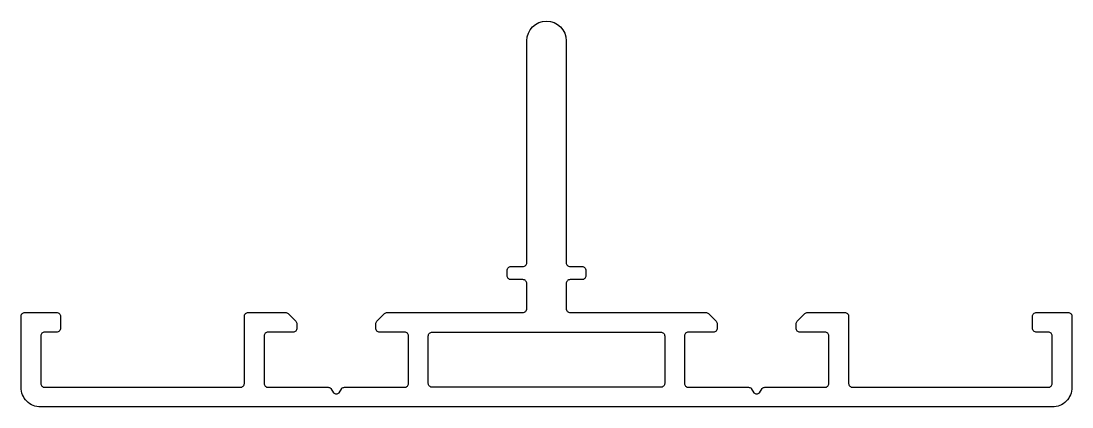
# Model space of a CAD drawing. Extents: x 311.7 to 391.7, y 813 to 842.4.
import ezdxf

# ---------------------------------------------------------------- set-up
doc = ezdxf.new("R2010")
doc.units = 0
doc.layers.get('0').update_dxf_attribs({"linetype": 'CONTINUOUS'})

msp = doc.modelspace()

# ---------------------------------------------------------------- linework, layer by layer
at = {"color": 0}
for points in [[(367.243, 814.425), (367.443, 814.101, 0.414214), (367.867, 814.101), (368.067, 814.425, -0.198912), (368.279, 814.513), (372.855, 814.513, 0.414214), (373.155, 814.813), (373.155, 818.413, 0.414214), (372.855, 818.713), (370.955, 818.713, -0.414214), (370.655, 819.013), (370.655, 819.339, -0.198912), (370.743, 819.551), (371.317, 820.126, -0.198912), (371.529, 820.213), (374.355, 820.213, -0.414214), (374.655, 819.913), (374.655, 814.813, 0.414214), (374.955, 814.513), (389.855, 814.513, 0.414214), (390.155, 814.813), (390.155, 818.413, 0.414214), (389.855, 818.713), (388.955, 818.713, -0.414214), (388.655, 819.013), (388.655, 819.913, -0.414214), (388.955, 820.213), (391.355, 820.213, -0.414214), (391.655, 819.913), (391.655, 814.513, -0.414214), (390.155, 813.013), (313.155, 813.013, -0.414214), (311.655, 814.513), (311.655, 819.913, -0.414214), (311.955, 820.213), (314.355, 820.213, -0.414214), (314.655, 819.913), (314.655, 819.013, -0.414214), (314.355, 818.713), (313.455, 818.713, 0.414214), (313.155, 818.413), (313.155, 814.813, 0.414214), (313.455, 814.513), (328.355, 814.513, 0.414214), (328.655, 814.813), (328.655, 819.913, -0.414214), (328.955, 820.213), (331.78, 820.213, -0.198912), (331.993, 820.126), (332.567, 819.551, -0.198912), (332.655, 819.339), (332.655, 819.013, -0.414214), (332.355, 818.713), (330.455, 818.713, 0.414214), (330.155, 818.413), (330.155, 814.813, 0.414214), (330.455, 814.513), (335.03, 814.513, -0.198912), (335.243, 814.425), (335.443, 814.101, 0.414214), (335.867, 814.101), (336.067, 814.425, -0.198912), (336.279, 814.513), (340.855, 814.513, 0.414214), (341.155, 814.813), (341.155, 818.413, 0.414214), (340.855, 818.713), (338.955, 818.713, -0.414214), (338.655, 819.013), (338.655, 819.339, -0.198912), (338.743, 819.551), (339.317, 820.126, -0.198912), (339.529, 820.213), (342.655, 820.213), (349.855, 820.213, 0.414214), (350.155, 820.513), (350.155, 822.413, 0.414214), (349.855, 822.713), (348.955, 822.713, -0.414214), (348.655, 823.013), (348.655, 823.413, -0.414214), (348.955, 823.713), (349.855, 823.713, 0.414214), (350.155, 824.013), (350.161, 840.914, -1), (353.161, 840.914), (353.155, 824.013, 0.414214), (353.455, 823.713), (354.355, 823.713, -0.414214), (354.655, 823.413), (354.655, 823.013, -0.414214), (354.355, 822.713), (353.455, 822.713, 0.414214), (353.155, 822.413), (353.155, 820.513, 0.414214), (353.455, 820.213), (360.655, 820.213), (363.78, 820.213, -0.198912), (363.993, 820.126), (364.567, 819.551, -0.198912), (364.655, 819.339), (364.655, 819.013, -0.414214), (364.355, 818.713), (362.455, 818.713, 0.414214), (362.155, 818.413), (362.155, 814.813, 0.414214), (362.455, 814.513), (367.03, 814.513, -0.198912)], [(360.355, 814.513), (342.955, 814.513, -0.414214), (342.655, 814.813), (342.655, 818.413, -0.414214), (342.955, 818.713), (360.355, 818.713, -0.414214), (360.655, 818.413), (360.655, 814.813, -0.414214)]]:
    msp.add_lwpolyline(points, format="xyb", close=True, dxfattribs=at)

doc.saveas('drawing.dxf')
